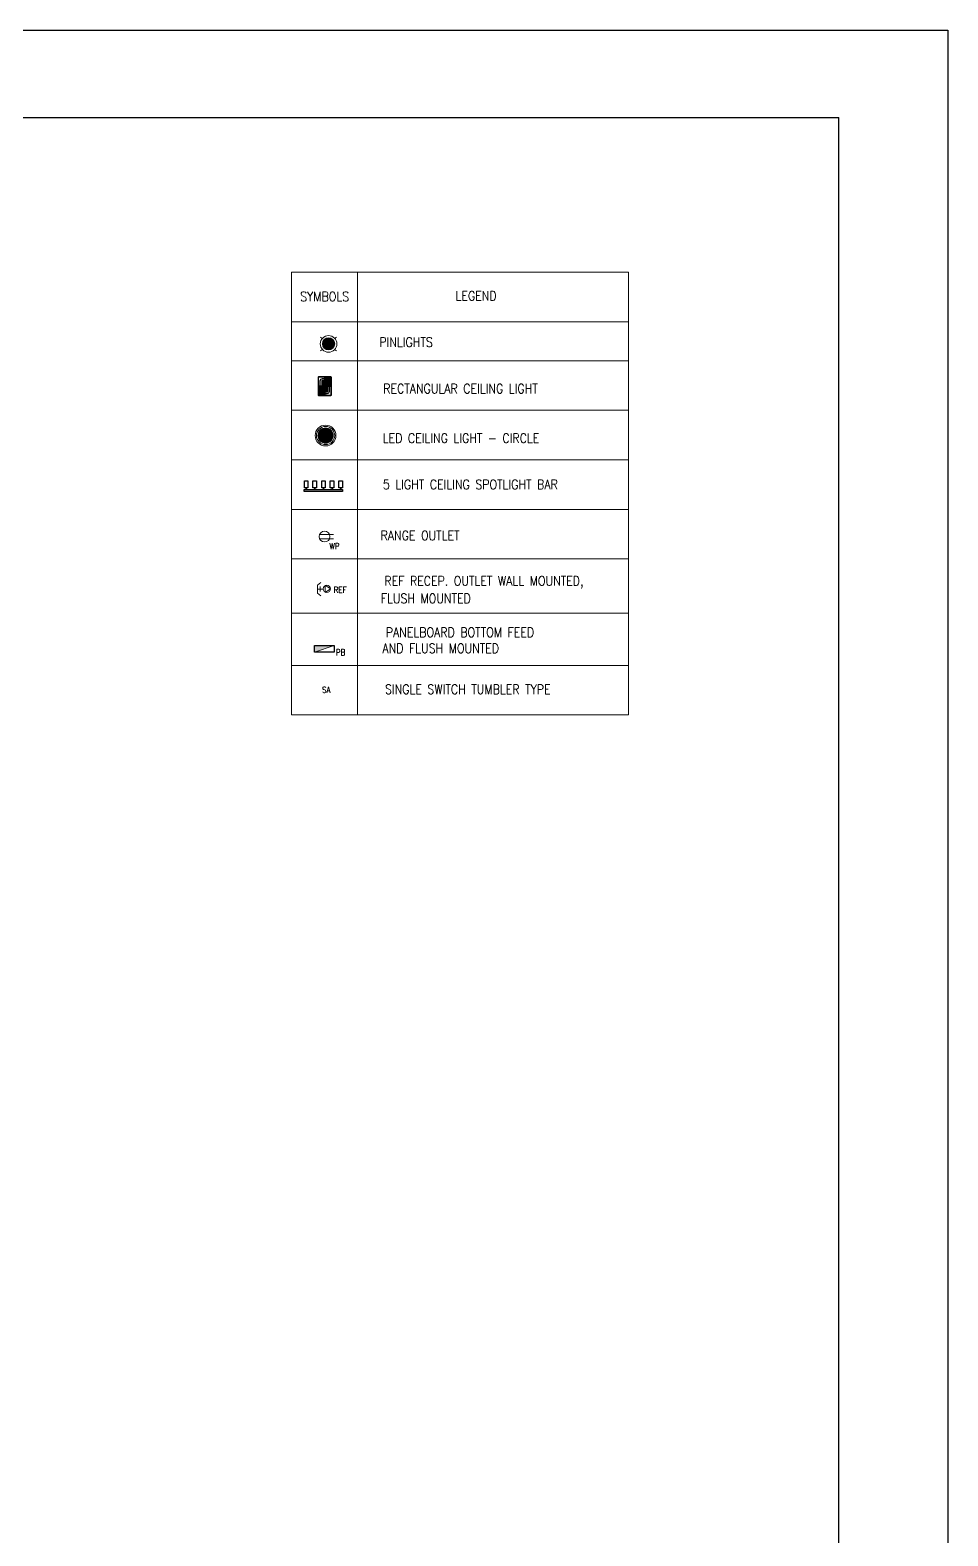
# Model space of a CAD drawing. Header units: millimetres. Extents: x -248340 to 456025, y 261499 to 1049645.
# Drawn here: x 218790 to 239815, y 317137 to 351660 of the extents above; entities that cross this region are included whole.
import ezdxf
from ezdxf.enums import TextEntityAlignment as Align

# ---------------------------------------------------------------- set-up
doc = ezdxf.new("R2010")
doc.units = ezdxf.units.MM
doc.header["$LTSCALE"] = 8
doc.header["$MEASUREMENT"] = 0
doc.layers.get('0').update_dxf_attribs({"linetype": 'CONTINUOUS'})
doc.layers.add('A-ANNO-DIMS', color=211, linetype='CONTINUOUS', lineweight=9)
doc.layers.add('mv', color=30, linetype='CONTINUOUS', plot=False)
doc.styles.add('ROMANS', font='ROMANS', dxfattribs={"width": 0.8, "bigfont": 'BIGFONT'})

# ---------------------------------------------------------------- blocks, each defined once
blk = doc.blocks.new('fsfsaf')
at = {"ltscale": 1.25, "true_color": 0xf8f6b0}
h = blk.add_hatch(color=51, dxfattribs=at)
h.dxf.hatch_style = 1
h.paths.add_polyline_path([(208377, -162936), (208377, -162855), (208326, -162855), (208326, -162992, 0.414214), (208330, -162996), (208417, -162996), (208417, -162945), (208385, -162945, -0.414214)])
h.paths.add_polyline_path([(208377, -162936, 0.414214), (208385, -162945), (208449, -162945, 0.414214), (208457, -162936), (208457, -162774, 0.414214), (208449, -162765), (208385, -162765, 0.414214), (208377, -162774)])
h.paths.add_polyline_path([(208457, -162774), (208457, -162855), (208508, -162855), (208508, -162719, 0.414214), (208504, -162714), (208417, -162714), (208417, -162765), (208449, -162765, -0.414214)])
at = {"color": 5, "ltscale": 1.25}
for p, q in [((208417, -162765), (208417, -162714)), ((208377, -162855), (208326, -162855)), ((208417, -162945), (208417, -162996)), ((208457, -162855), (208508, -162855))]:
    blk.add_line(p, q, dxfattribs=at)
for points in [[(208330, -162710), (208504, -162710, -0.414214), (208512, -162719), (208512, -162992, -0.414214), (208504, -163000), (208330, -163000, -0.414214), (208322, -162992), (208322, -162719, -0.414214)], [(208330, -162714), (208504, -162714, -0.414214), (208508, -162719), (208508, -162992, -0.414214), (208504, -162996), (208330, -162996, -0.414214), (208326, -162992), (208326, -162719, -0.414214)], [(208385, -162765), (208449, -162765, -0.414214), (208457, -162774), (208457, -162936, -0.414214), (208449, -162945), (208385, -162945, -0.414214), (208377, -162936), (208377, -162774, -0.414214)]]:
    blk.add_lwpolyline(points, format="xyb", close=True, dxfattribs=at)
for points in [[(208351, -162855), (208351, -162774, -0.414214), (208385, -162740), (208417, -162740)], [(208482, -162855), (208482, -162936, -0.414214), (208449, -162970), (208417, -162970)]]:
    blk.add_lwpolyline(points, format="xyb", dxfattribs=at)

msp = doc.modelspace()

# ---------------------------------------------------------------- hatches: boundary and pattern name
at = {"ltscale": 1.25, "true_color": 0xf8f6b0}
h = msp.add_hatch(color=51, dxfattribs=at)
h.dxf.hatch_style = 1
h.paths.add_polyline_path([(225732.554, 342364.077, 1), (225383.592, 342364.077, 1)])
at = {"layer": 'A-ANNO-DIMS', "ltscale": 1.25}
h = msp.add_hatch(color=7, dxfattribs=at)
h.dxf.hatch_style = 1
h.paths.add_polyline_path([(225766.524, 344465.849, 1), (225487.956, 344465.849, 1)])
h = msp.add_hatch(color=7, dxfattribs=at)
h.dxf.hatch_style = 1
h.paths.add_polyline_path([(225307.071, 337551.853), (225307.071, 337401.362), (225758.543, 337551.853)])

# ---------------------------------------------------------------- linework, layer by layer
at = {"color": 2, "lineweight": -2, "ltscale": 1.25}
msp.add_lwpolyline([(225070.894, 341127.742), (225947.308, 341127.742), (225947.308, 341078.281), (225070.894, 341078.281)], close=True, dxfattribs=at)
at = {"color": 5, "lineweight": 30}
for points in [[(225072.339, 341323.546), (225153.677, 341323.546), (225153.677, 341166.133), (225072.339, 341166.133)], [(225267.352, 341323.546), (225348.69, 341323.546), (225348.69, 341166.133), (225267.352, 341166.133)], [(225468.976, 341323.546), (225550.313, 341323.546), (225550.313, 341166.133), (225468.976, 341166.133)], [(225663.988, 341323.546), (225745.326, 341323.546), (225745.326, 341166.133), (225663.988, 341166.133)], [(225862.306, 341323.546), (225943.644, 341323.546), (225943.644, 341166.133), (225862.306, 341166.133)]]:
    msp.add_lwpolyline(points, close=True, dxfattribs=at)
at = {"color": 1, "lineweight": -2, "ltscale": 1.25}
for points in [[(225114.06, 341166.133), (225114.06, 341166.133), (225114.06, 341127.742), (225114.06, 341127.742)], [(225309.073, 341166.133), (225309.073, 341166.133), (225309.073, 341127.742), (225309.073, 341127.742)], [(225510.697, 341166.133), (225510.697, 341166.133), (225510.697, 341127.742), (225510.697, 341127.742)], [(225705.709, 341166.133), (225705.709, 341166.133), (225705.709, 341127.742), (225705.709, 341127.742)], [(225904.028, 341166.133), (225904.028, 341166.133), (225904.028, 341127.742), (225904.028, 341127.742)]]:
    msp.add_lwpolyline(points, close=True, dxfattribs=at)
at = {"layer": 'A-ANNO-DIMS', "color": 0, "ltscale": 1.25}
for p, q in [((224775.549, 346108.363), (232498.616, 346108.363)), ((224775.549, 335960.491), (224775.549, 346108.363)), ((226290.065, 335960.491), (226290.065, 346108.363)), ((232498.616, 335960.491), (232498.616, 346108.363)), ((224775.549, 344971.676), (232498.616, 344971.676)), ((225437.961, 344623.115), (225479.586, 344587.893)), ((225764.558, 344587.893), (225806.183, 344623.115)), ((225437.961, 344302.921), (225479.586, 344338.142)), ((225764.558, 344338.142), (225806.183, 344302.921)), ((224775.549, 344078.336), (232498.616, 344078.336)), ((224775.549, 342944.851), (232498.616, 342944.851)), ((224775.549, 341808.164), (232498.616, 341808.164)), ((224775.549, 340671.478), (232498.616, 340671.478)), ((225742.534, 340092.591), (225420.062, 340092.591)), ((225742.534, 339993.331), (225424.004, 339993.331)), ((224775.549, 339534.791), (232498.616, 339534.791)), ((225371.109, 338935.089), (225447.956, 338995.926)), ((225371.109, 338935.089), (225371.109, 338749.376)), ((225495.985, 338845.435), (225371.109, 338845.435)), ((225371.109, 338749.376), (225447.956, 338688.54)), ((225435.148, 338899.867), (225435.148, 338787.8)), ((225550.418, 338925.483), (225550.418, 338765.667)), ((225550.418, 338765.667), (225674.054, 338848.214)), ((225674.054, 338848.214), (225552.486, 338924.085)), ((224775.549, 338290.937), (232498.616, 338290.937)), ((225307.071, 337401.362), (225758.543, 337551.853)), ((224775.549, 337093.976), (232498.616, 337093.976)), ((224775.549, 335960.491), (232498.616, 335960.491))]:
    msp.add_line(p, q, dxfattribs=at)
at = {"layer": 'A-ANNO-DIMS', "color": 250, "lineweight": 30, "ltscale": 1.25}
msp.add_lwpolyline([(225307.071, 337551.853), (225758.543, 337551.853), (225758.543, 337401.362), (225307.071, 337401.362)], close=True, dxfattribs=at)
at = {"layer": 'A-ANNO-DIMS', "color": 0, "ltscale": 1.25}
for centre, radius in [((225627.24, 344465.849), 190.515), ((225627.24, 344465.849), 139.284), ((225558.073, 342364.077), 238.658), ((225558.073, 342364.077), 208.658), ((225558.073, 342364.077), 174.481), ((225534.77, 340047.438), 123.274), ((225586, 338848.223), 82.936)]:
    msp.add_circle(centre, radius, dxfattribs=at)
at = {"layer": 'mv', "color": 6}
for p, q in [((155714.526, 351659.811), (239814.526, 351659.811)), ((239814.526, 351659.811), (239814.526, 292259.811)), ((157714.526, 349659.811), (237314.526, 349659.811)), ((237314.526, 294259.811), (237314.526, 349659.811))]:
    msp.add_line(p, q, dxfattribs=at)

# ---------------------------------------------------------------- block references
at = {"color": 1, "lineweight": 30, "xscale": 1.522154965305422, "yscale": 1.522154965305422, "zscale": 1.522154965305422}
msp.add_blockref('fsfsaf', (-91704.936, 591387.612), dxfattribs=at)

# ---------------------------------------------------------------- texts
at = {"layer": 'A-ANNO-DIMS', "color": 7, "ltscale": 1.25, "style": 'ROMANS', "width": 0.85}
for s, height, p in [('SYMBOLS', 216.9371, (225536.799, 345551.187)), ('LEGEND', 216.9371, (229005.671, 345567.127)), ('PINLIGHTS', 216.9371, (227401.527, 344507.059)), ('RECTANGULAR CEILING LIGHT', 216.93714, (228649.265, 343440.351)), ('LED CEILING LIGHT - CIRCLE', 216.93714, (228661.411, 342303.664)), (' 5 LIGHT CEILING SPOTLIGHT BAR ', 216.93714, (228874.586, 341244.073)), ('RANGE OUTLET', 216.93714, (227723.81, 340073.592)), ('WP', 140.7594, (225762.443, 339828.127)), ('REF RECEP. OUTLET WALL MOUNTED,', 216.93714, (229186.689, 338998.361)), ('REF', 140.7594, (225891.559, 338825.69)), ('FLUSH MOUNTED', 216.93714, (227854.985, 338630.901)), ('PANELBOARD BOTTOM FEED', 216.93714, (228636.892, 337853.897)), ('PB', 140.7594, (225901.085, 337392.707)), ('AND FLUSH MOUNTED', 216.93714, (228196.452, 337486.438)), ('SA', 140.7594, (225573.753, 336535.682)), ('SINGLE SWITCH TUMBLER TYPE', 216.93714, (228816.521, 336546.93))]:
    msp.add_text(s, height=height, dxfattribs=at).set_placement(p, align=Align.MIDDLE)

doc.saveas('drawing.dxf')
